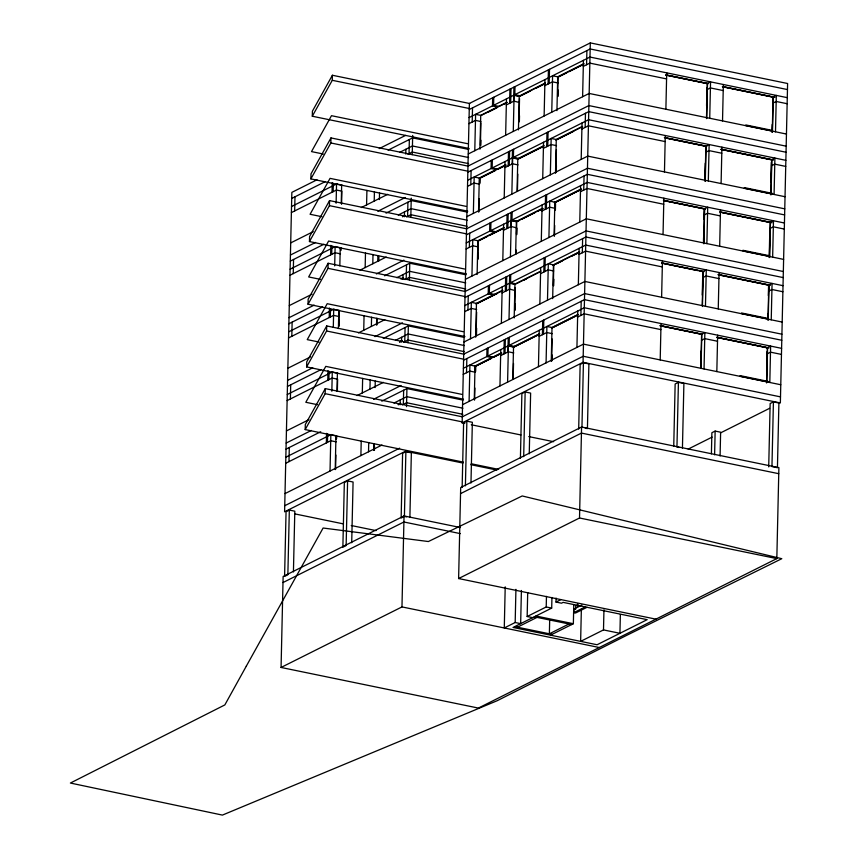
<?xml version="1.0" encoding="UTF-8"?>
<svg xmlns="http://www.w3.org/2000/svg" width="858" height="858" viewBox="0 0 858 858"><rect width="100%" height="100%" fill="white"/><g stroke="black" fill="none" stroke-linecap="round" stroke-linejoin="round"><path stroke-width="1.29" d="M655.92 619.154L458.612 578.549L460.682 487.569L581.585 427.016L778.892 467.631L776.822 558.601L478.378 708.075L281.07 667.46L283.129 576.49L404.043 515.937L460.435 527.541M288.974 461.636L289.296 447.49M290.39 398.97L290.712 384.813M291.817 336.293L292.138 322.147M293.243 273.627L293.554 259.47M294.659 210.95L294.98 196.804M289.328 510.07L287.859 574.763L284.588 576.404L286.057 511.711L289.328 510.07L294.809 511.196L293.425 571.932M463.384 462.14L305.191 429.579L305.309 424.528L325.279 388.61L462.591 416.87M463.502 399.195L306.617 366.913L306.735 361.851L326.705 325.943L464.017 354.204M464.929 336.529L308.043 304.236L308.151 299.185L328.121 263.267L465.433 291.527M466.344 273.852L309.459 241.57L309.577 236.508L329.547 200.6L466.859 228.861M467.771 211.186L310.886 178.893L311.004 173.842L330.974 137.923L468.275 166.184M469.187 148.509L312.301 116.227L312.419 111.165L332.389 75.257L469.701 103.518M305.191 429.579L325.161 393.672L325.279 388.61M306.617 366.913L326.587 330.995L326.705 325.943M308.043 304.236L328.013 268.329L328.121 263.267M309.459 241.57L329.429 205.652L329.547 200.6M310.886 178.893L330.856 142.975L330.974 137.923M312.301 116.227L332.282 80.309L332.389 75.257M326.362 442.91L326.576 433.376M327.788 380.233L328.003 370.71M329.204 317.567L329.429 308.033M330.63 254.89L330.845 245.367M332.057 192.224L332.271 182.69M327.456 442.363L327.649 433.987M328.871 379.697L329.064 371.321M330.298 317.02L330.491 308.644M331.724 254.354L331.907 245.978M333.14 191.677L333.333 183.301M330.03 471.053L330.856 434.663L336.701 435.864L336.647 438.47M331.842 391.237L332.282 371.997L337.762 373.123M333.301 327.252L333.708 309.32L339.554 310.521M334.684 265.894L335.124 246.643L340.969 247.855L340.916 250.45M336.111 203.228L336.55 183.977L342.031 185.103M335.21 469.508L335.971 435.714M336.979 391.237L337.398 373.048M338.406 328.571L338.813 310.371M339.832 265.894L340.24 247.705M341.248 203.228L341.666 185.028M335.575 469.541L335.907 455.04M336.261 439.435L336.336 435.789M337.355 391.055L337.623 379.182L332.143 378.056L287.13 400.6M338.835 325.74L339.189 310.446M340.551 250.204L340.605 247.78M341.591 204.354L341.892 191.173L336.411 190.036L291.388 212.591M339.2 326.115L339.339 319.616M347.597 480.888L346.139 545.581L342.868 547.222L344.337 482.528L347.597 480.888L353.078 482.014L351.705 542.749M360.886 455.598L361.218 441.098M362.312 392.932L362.644 378.421M363.738 330.255L364.06 315.755M365.154 267.589L365.487 253.078M366.581 204.912L366.913 190.412M368.522 451.78L368.736 442.546M369.948 389.103L370.163 379.869M371.375 326.437L371.578 317.203M372.79 263.76L373.005 254.526M374.217 201.083L374.42 191.86M373.702 450.225L373.852 443.725M375.118 387.559L375.268 381.059M376.544 324.882L376.694 318.382M377.992 260.918L378.11 255.716M379.386 199.539L379.536 193.039M374.067 450.268L374.217 443.672M376.909 324.925L377.059 318.329M378.367 260.929L378.485 255.663M374.431 450.375L374.517 446.482M378.732 261.068L378.818 257.164M400.096 404.783L400.214 399.935M401.523 342.106L401.63 337.258M402.949 279.44L403.056 274.592M404.365 216.763L404.472 211.915M405.791 154.097L405.898 149.238M403.335 404.365L403.657 390.208M404.761 341.688L405.083 327.531M406.188 279.011L406.51 264.865M407.604 216.345L407.925 202.188M409.03 153.668L409.352 139.522M281.07 667.46L401.973 606.917L404.043 515.937M406.52 406.681L406.928 388.567L463.116 400.139M407.968 342.685L408.354 325.901L464.543 337.462M409.395 280.019L409.77 263.224L465.958 274.796M410.81 217.342L411.25 198.134M412.237 154.676L412.677 135.457M405.877 451.705L402.606 453.335L401.136 518.039L404.408 516.398L405.877 451.705L411.357 452.831L409.888 517.524M462.151 422.876L469.39 103.453L590.304 42.9L787.601 83.505L780.362 402.938L583.054 362.323L462.151 422.876L464.757 423.412M462.14 487.483L463.61 422.79L466.87 421.16L472.35 422.286L470.978 483.011M466.516 372.715L466.838 358.569M467.942 310.049L468.254 295.892M469.358 247.372L469.68 233.226M470.785 184.706L471.106 170.549M472.2 122.029L472.522 107.883M465.401 485.853L466.87 421.16M469.09 401.405L469.916 365.015L475.772 366.227L491.194 358.494M470.516 338.738L471.342 302.348L477.187 303.55L497.361 293.447M471.943 276.061L472.769 239.672L478.614 240.873L486.915 236.711M473.359 213.395L474.184 177.005L480.03 178.207L495.463 170.474M474.785 150.718L475.611 114.328L481.091 115.455M474.27 399.86L475.032 366.066L501.147 352.992M475.697 337.194L476.458 303.4L502.574 290.326M477.112 274.517L477.885 240.723L503.989 227.649M478.539 211.851L479.3 178.056L505.416 164.983M479.954 149.174L480.727 115.38L506.831 102.306M474.635 399.903L474.903 388.031M475.396 366.151L475.268 372.211L469.787 371.085L463.245 374.356M476.115 334.588L476.63 312.173M477.842 258.73L478.249 240.798M478.903 211.883L479.204 198.702M479.558 182.979L479.665 178.132M480.416 145.259L480.92 122.844M475.654 371.417L475.772 366.227M476.48 334.738L476.63 328.239M478.196 259.073L478.346 252.574M479.912 183.408L480.03 178.207M480.78 145.42L480.898 140.229M486.99 348.477L486.808 356.563L492.288 357.689L501.447 353.099M488.406 285.8L488.223 293.886L493.704 295.023L502.874 290.433M489.832 223.134L489.65 231.22L495.13 232.346L478.539 240.658M491.259 160.457L491.066 168.543L496.546 169.68L505.716 165.079M492.674 97.791L492.492 105.877L497.972 107.003M488.073 347.93L487.891 356.016L493.371 357.142M489.5 285.264L489.317 293.35L494.798 294.476M490.926 222.587L490.733 230.673L496.214 231.799L504.289 227.756M492.342 159.91L492.16 167.996L497.64 169.133M493.768 97.244L493.586 105.33L499.066 106.456L507.142 102.413M499.957 385.95L500.782 349.56M501.372 323.284L502.198 286.894M502.799 260.607L503.625 224.217M504.214 197.941L505.04 161.551M505.641 135.264L506.467 98.874M503.903 353.989L504.236 339.832M505.33 291.323L505.662 277.166M506.756 228.646L507.089 214.489M508.172 165.98L508.504 151.823M509.598 103.303L509.931 89.146M504.997 353.442L505.33 339.285M506.424 290.776L506.756 276.619M507.839 228.099L508.172 213.942M509.266 165.433L509.598 151.276M510.682 102.756L511.014 88.599M507.904 351.995L508.226 337.837M509.33 289.318L509.652 275.171M510.746 226.651L511.068 212.494M512.172 163.975L512.494 149.818M513.599 101.298L513.921 87.151M507.593 382.132L508.419 345.742L514.264 346.943L539.189 334.459M509.009 319.455L509.834 283.065L515.315 284.191L509.47 283.258M510.435 256.789L511.261 220.399L517.106 221.6L519.476 220.409M511.851 194.112L512.676 157.722L518.522 158.923L543.446 146.45M513.277 131.446L514.103 95.056L519.948 96.257M509.32 337.291L509.137 345.377L514.618 346.503M510.735 274.624L510.553 282.711L516.033 283.837L539.896 271.889M512.162 211.947L511.979 220.034L517.46 221.16M513.588 149.281L513.395 157.368L518.875 158.494M515.004 86.604L514.821 94.691L520.302 95.817M505.212 586.84L504.279 627.97L515.175 622.511L520.656 623.637L521.407 590.476M512.794 379.279L513.534 346.793L539.639 333.719M514.189 317.91L514.95 284.116L541.066 271.042M515.637 253.936L516.377 221.45L542.481 208.376M517.063 191.27L517.792 158.773L543.908 145.699M518.447 129.89L519.219 96.107L545.334 83.033M513.159 379.3L513.513 363.481M514.736 310.038L515.229 287.838M516.001 253.957L516.098 250M516.452 234.18L516.741 221.525M517.428 191.291L517.814 174.142M518.993 122.018L519.53 98.606M515.09 310.264L515.24 303.764M516.806 234.599L516.956 228.099M519.39 120.946L519.508 115.755M515.175 622.511L515.926 589.349M520.409 458.301L521.879 393.608L525.15 391.967L530.63 393.103L529.247 453.828M523.68 456.66L525.15 391.967M532.636 617.642L527.155 616.516L527.702 592.631M538.449 366.677L539.274 330.287M539.864 304L540.69 267.61M541.291 241.334L542.117 204.944M542.717 178.657L543.543 142.267M544.133 115.991L544.959 79.601M542.406 334.717L542.728 320.56M543.822 272.04L544.144 257.893M545.248 209.373L545.57 195.216M546.664 146.697L546.986 132.55M548.09 84.03L548.412 69.873M543.489 334.17L543.811 320.013M544.916 271.493L545.238 257.346M546.332 208.826L546.653 194.669M547.758 146.15L548.08 132.003M549.184 83.483L549.506 69.326M546.074 362.859L546.9 326.469L552.745 327.67M547.49 300.182L548.316 263.792L554.161 264.993M548.916 237.516L549.742 201.126L555.587 202.327L581.703 189.253M550.343 174.839L551.158 138.449L557.014 139.65L573.627 131.328M551.758 112.173L552.584 75.783L558.429 76.984L566.741 72.823M551.244 361.315L552.016 327.52L578.12 314.446M552.67 298.638L553.431 264.843L579.547 251.769M554.086 235.971L554.858 202.177L580.963 189.103M555.512 173.295L556.274 139.5L582.389 126.426M556.939 110.618L557.7 76.834L583.815 63.76M551.608 361.347L552.123 338.931M553.335 285.489L553.796 264.918M554.45 236.004L554.697 225.461M555.223 202.252L555.083 208.312L549.603 207.186L541.977 211.004M555.909 172.018L556.413 149.603M557.625 96.16L558.065 76.909M527.155 616.516L546.214 606.971L546.46 596.353M552.005 360.156L552.123 354.965M553.689 285.789L553.839 279.29M555.405 210.124L555.555 203.625M556.274 172.147L556.424 165.648M557.99 96.482L558.14 89.983M549.678 620.398L549.377 633.783L568.983 623.97M556.113 598.08L556.016 602.059L561.497 603.185L563.138 602.37L647.168 619.658L597.071 644.755L513.03 627.455L551.694 608.097L551.941 597.479M576.93 347.404L577.756 311.014M578.346 284.727L579.171 248.337M579.772 222.061L580.598 185.671M581.198 159.384L582.024 122.994M582.614 96.718L583.44 60.328M550.482 635.167L573.359 623.712L573.777 604.965M587.022 607.282L575.579 613.009L573.798 612.644L573.884 609.126L581.885 605.115M580.887 315.444L581.209 301.287M582.303 252.767L582.625 238.621M583.73 190.101L584.051 175.944M585.156 127.424L585.467 113.277M586.572 64.758L586.893 50.601M578.689 429.118L580.147 364.425L583.419 362.784L588.899 363.91L587.43 428.603L585.242 428.153M575.686 608.322L575.739 605.973L578.024 604.836M577.52 606.349L577.573 604M458.612 578.549L579.515 517.996L581.585 427.016M583.054 362.323L590.304 42.9M581.949 427.477L583.419 362.784M581.359 609.234L580.63 641.376L603.496 629.911L619.937 633.301L620.366 614.553M603.496 629.911L603.957 609.824M660.199 359.92L661.025 323.53M661.615 297.254L662.44 260.864M663.041 234.577L663.867 198.187M664.457 171.911L665.282 135.521M665.883 109.234L666.709 72.844M673.745 446.031L675.149 383.976L678.421 382.336L683.901 383.462L682.432 448.155M678.421 382.336L676.951 447.029L679.139 447.479M700.611 368.093L700.997 351.201M702.273 295.023L702.713 275.525M703.453 242.75L703.571 237.548M703.989 219.358L704.225 208.955L707.711 207.207L706.885 243.608M704.879 180.073L705.265 163.181M706.563 105.706L706.981 87.516M700.836 367.943L701.597 334.191M702.252 305.276L703.024 271.525M703.678 242.599L704.439 208.848M705.072 181.252L705.866 146.182M706.488 118.576L707.292 83.505M701.05 367.878L701.812 334.084L660.553 325.59M702.445 306.499L703.238 271.407L661.968 262.923M703.86 243.833L704.665 208.741L663.395 200.246M705.287 181.156L706.08 146.064L664.821 137.57M706.713 118.49L707.507 83.398L666.237 74.903M704.043 368.951L704.868 332.561L701.383 334.298L660.113 325.804M705.458 306.274L706.284 269.884L702.799 271.632L700.225 271.096M708.311 180.931L709.137 144.541L705.651 146.289L665.669 138.063M709.727 118.254L710.553 81.864L707.067 83.612L665.797 75.118M711.4 453.839L711.883 432.711L715.143 431.081L720.623 432.207L720.087 455.973M714.607 454.837L715.143 431.081M716.827 371.578L717.653 335.188M718.253 308.901L719.079 272.512M719.669 246.235L720.495 209.845M721.095 183.558L721.921 147.168M722.522 120.892L723.348 84.502M766.623 371.235L767.063 351.737M767.803 318.962L767.921 313.76M768.339 295.56L768.575 285.167L772.061 283.419L771.235 319.809M769.197 257.582L769.637 238.095M770.913 181.917L771.353 162.419M772.039 132.239L772.221 124.442M772.629 106.253L772.844 97.147L776.318 95.41L775.493 131.8M766.569 382.797L767.363 347.726M767.996 320.131L768.789 285.06M769.411 257.454L770.216 222.383M770.838 194.787L771.632 159.717M772.264 132.111L773.058 97.04M766.784 382.711L767.588 347.619L717.191 337.248M768.21 320.034L769.004 284.953L718.607 274.571M769.637 257.368L770.43 222.276L720.034 211.905M771.052 194.691L771.857 159.609L721.46 149.228M772.479 132.025L773.273 96.933L722.876 86.561M769.808 382.486L770.634 346.096L767.149 347.833L716.752 337.462M772.65 257.143L773.476 220.753L769.991 222.49L722.179 212.655M774.077 194.466L774.903 158.076L771.417 159.824L721.02 149.453M768.714 466.902L770.152 403.528L773.423 401.887L778.903 403.013L777.434 467.717L771.953 466.58L773.423 401.887M316.988 179.783L291.849 192.374L284.599 511.797L405.502 451.244L462.998 463.073M379.236 148.606L405.577 135.414M291.709 198.434L325.364 181.585M388.106 150.161L412.623 137.881L468.8 149.453M469.262 109.513L590.165 48.97L787.472 89.575M291.527 206.521L336.862 183.816M399.689 152.359L412.43 145.967L468.618 157.54M469.079 117.6L589.982 57.057L787.29 97.662M481.381 115.315L496.793 107.593M545.356 83.269L519.208 96.364L513.727 95.238M558.301 76.791L584.008 63.91M488.577 111.969L496.889 107.808M504.011 104.236L506.381 103.057M521.138 95.656L530.63 90.905M536.561 87.934L544.873 83.773M569.111 71.632L582.164 65.09M407.936 154.215L412.301 152.038L468.597 163.621M468.94 123.67L475.471 120.399L480.952 121.525M506.327 104.944L513.963 101.115L519.079 102.434M544.819 85.661L552.445 81.842L557.925 82.969M583.301 66.388L589.843 63.117L666.569 78.904M290.701 242.911L313.213 231.639M361.336 207.539L387.666 194.348M468.254 153.99L589.156 93.447L786.464 134.052M290.433 255.041L315.572 242.449M377.82 211.272L405.351 197.49M467.975 166.12L588.878 105.577L786.185 146.182M290.294 261.111L323.938 244.251M386.057 213.149L411.196 200.558L467.385 212.119M467.835 172.19L588.738 111.637L786.046 152.241M290.111 269.197L335.435 246.493M398.262 215.026L411.014 208.644L467.202 220.206M467.653 180.277L588.556 119.723L785.864 160.328M402.466 216.538L404.847 215.347M402.552 216.752L404.922 215.562M479.954 177.981L495.366 170.27M543.94 145.946L517.792 159.041L512.312 157.904M555.716 140.047L582.593 126.587M497.833 169.294L506.145 165.133M289.972 275.257L334.985 252.713L340.465 253.839M406.52 216.892L410.875 214.704L467.17 226.298M467.513 186.336L474.045 183.065L479.525 184.191M504.912 167.61L512.548 163.792L518.028 164.918M543.404 148.337L551.029 144.519L556.51 145.646M581.885 129.065L588.416 125.794L665.154 141.581M707.153 89.575L710.413 87.934L723.208 90.562M289.285 305.587L312.022 294.197M359.91 270.216L386.239 257.025M466.827 216.666L587.73 156.113L785.038 196.718M289.007 317.717L314.146 305.126M376.394 273.949L403.925 260.156M466.548 228.796L587.451 168.243L784.759 208.848M288.867 323.777L322.522 306.928M384.631 275.815L409.77 263.224M466.409 234.856L587.322 174.313L784.62 214.918M288.685 331.864L334.019 309.159M396.836 277.702L409.588 271.31L465.776 282.883M466.226 242.943L587.129 182.4L784.437 223.005M401.051 279.204L403.421 278.013M542.513 208.612L516.366 221.707L510.885 220.581M554.289 202.713L581.166 189.253M489.296 235.532L502.348 228.989M521.857 219.219L534.909 212.687M537.28 211.497L543.211 208.526M288.545 337.934L333.569 315.39L339.049 316.516M405.094 279.558L409.448 277.381L465.755 288.964M466.087 249.013L472.629 245.742L478.11 246.868M503.485 230.287L511.121 226.458L516.226 227.778M580.458 191.731L587.001 188.46L663.727 204.258M772.919 103.11L776.19 101.469L787.151 103.721M705.726 152.241L708.998 150.6L721.782 153.239M287.859 368.254L310.607 356.864M358.483 332.883L384.824 319.691M465.401 279.333L586.304 218.79L783.611 259.395M287.58 380.384L312.72 367.792M374.967 336.626L402.499 322.833M465.133 291.463L586.035 230.92L783.343 271.525M287.451 386.454L321.096 369.594M383.215 338.492L408.354 325.901M464.993 297.533L585.896 236.98L783.204 277.595M287.258 394.541L332.593 371.836M395.42 340.369L408.172 333.987L464.35 345.549M464.811 305.62L585.714 245.066L783.022 285.682M399.624 341.881L402.005 340.69M399.71 342.095L402.08 340.905M475.922 303.925L492.524 295.613M552.874 265.39L579.74 251.93M523.991 280.116L526.362 278.925M556.542 263.814L562.473 260.832M571.964 256.081L577.906 253.11M403.678 342.235L408.033 340.047L464.328 351.641M464.671 311.679L471.203 308.408L476.683 309.534M502.059 292.953L509.695 289.135L514.811 290.444M540.561 273.681L548.176 269.862L553.657 270.989M579.043 254.408L585.574 251.137L662.301 266.924M771.492 165.776L774.763 164.146L785.724 166.398M704.3 214.918L707.571 213.277L720.366 215.905M286.433 430.93L308.944 419.659M357.067 395.559L383.397 382.368M463.985 342.01L584.888 281.456L782.196 322.072M286.164 443.06L311.304 430.469M373.552 399.292L401.083 385.499M463.706 354.139L584.609 293.586L781.917 334.202M286.025 449.12L320.742 431.735M381.789 401.158L406.928 388.567M463.567 360.21L584.47 299.656L781.777 340.261M285.843 457.207L331.167 434.513M393.994 403.046L406.746 396.653L462.934 408.226M463.384 368.296L584.287 307.743L781.595 348.348M398.209 404.547L400.579 403.357M398.294 404.761L400.665 403.582M474.506 366.591L491.098 358.279M539.671 333.955L513.524 347.05L508.043 345.924M551.447 328.056L578.324 314.596M493.565 357.303L501.876 353.142M553.925 327.08L576.479 315.787M285.703 463.277L330.716 440.733L336.197 441.859M402.252 404.901L406.606 402.724L462.902 414.307M500.643 355.63L508.279 351.801L513.76 352.928M539.135 336.347L546.76 332.529L552.241 333.655M577.616 317.074L584.148 313.803L660.885 329.601M770.076 228.453L773.337 226.812L784.298 229.065M702.884 277.584L706.155 275.954L718.94 278.582M285.017 493.597L381.982 445.034M462.559 404.686L583.461 344.133L780.769 384.738M284.738 505.727L399.656 448.176M462.28 416.816L583.193 356.263L780.49 396.868M768.65 291.119L771.921 289.489L782.882 291.741M701.458 340.261L704.729 338.62L717.513 341.248M283.001 582.55L403.904 521.996L460.306 533.612M460.542 493.64L581.445 433.086L778.753 473.691M767.234 353.796L770.495 352.155L781.456 354.418M688.18 449.099L712.129 437.108M720.505 432.915L769.583 408.333M556.016 602.059L560.918 599.603M517.406 627.209L537.011 617.385M573.798 612.644L585.242 606.917M665.787 74.968L708.236 83.698M722.425 86.615L774.871 97.415M722.447 86.776L772.844 97.147M772.5 130.437L745.806 124.946L745.795 125.558L772.479 131.049M664.371 137.634L706.81 146.375M720.999 149.292L773.444 160.092M332.282 80.309L469.583 108.569M772.35 193.372L744.39 187.623L744.369 188.224L772.329 193.983M467.567 143.694L331.478 115.691L311.508 151.598L323.273 154.022M663.577 200.44L705.383 209.041M719.755 212.001L772.028 222.758M664.253 200.729L704.225 208.955M330.856 142.975L468.168 171.246M769.658 255.781L742.964 250.289L742.953 250.901L769.637 256.392M466.141 206.37L330.051 178.357L310.081 214.275L321.857 216.699M661.529 262.977L703.968 271.718M718.157 274.635L770.355 285.382M661.539 263.138L697.64 270.57M718.178 274.796L768.575 285.167M329.429 205.652L466.741 233.912M768.232 318.457L741.537 312.966L741.526 313.567L768.221 319.058M464.725 269.037L328.625 241.034L308.655 276.941L320.431 279.365M660.102 325.654L702.541 334.384M716.73 337.312L768.929 348.048M328.013 268.329L465.315 296.589M768.082 381.392L740.122 375.632L740.111 376.244L768.071 381.992M463.299 331.714L327.209 303.7L307.239 339.618L319.015 342.042M326.587 330.995L463.899 359.255M461.872 394.38L325.783 366.377L305.813 402.284L317.589 404.708M325.161 393.672L462.473 421.932M471.289 424.764L520.945 434.974M528.785 436.593L553.614 441.698M471.235 463.76L498.68 469.401M470.838 464.693L496.975 470.066M579.515 517.996L776.822 558.601M404.408 516.398L406.595 516.848M295.055 513.942L343.404 523.895M351.244 525.514L376.072 530.619M573.884 609.126L575.664 609.491M546.214 606.971L551.694 608.097M535.907 616.001L573.359 623.712M534.266 616.827L571.718 624.527M514.661 626.64L552.112 634.352M401.973 606.917L599.281 647.522M246.3 666.162L224.839 704.922L70.399 783.043L222.404 815.1L497.093 700.761L627.069 635.156L781.788 558.697L522.211 495.956L428.378 541.537L323.112 528.024L246.3 666.162"/></g></svg>
